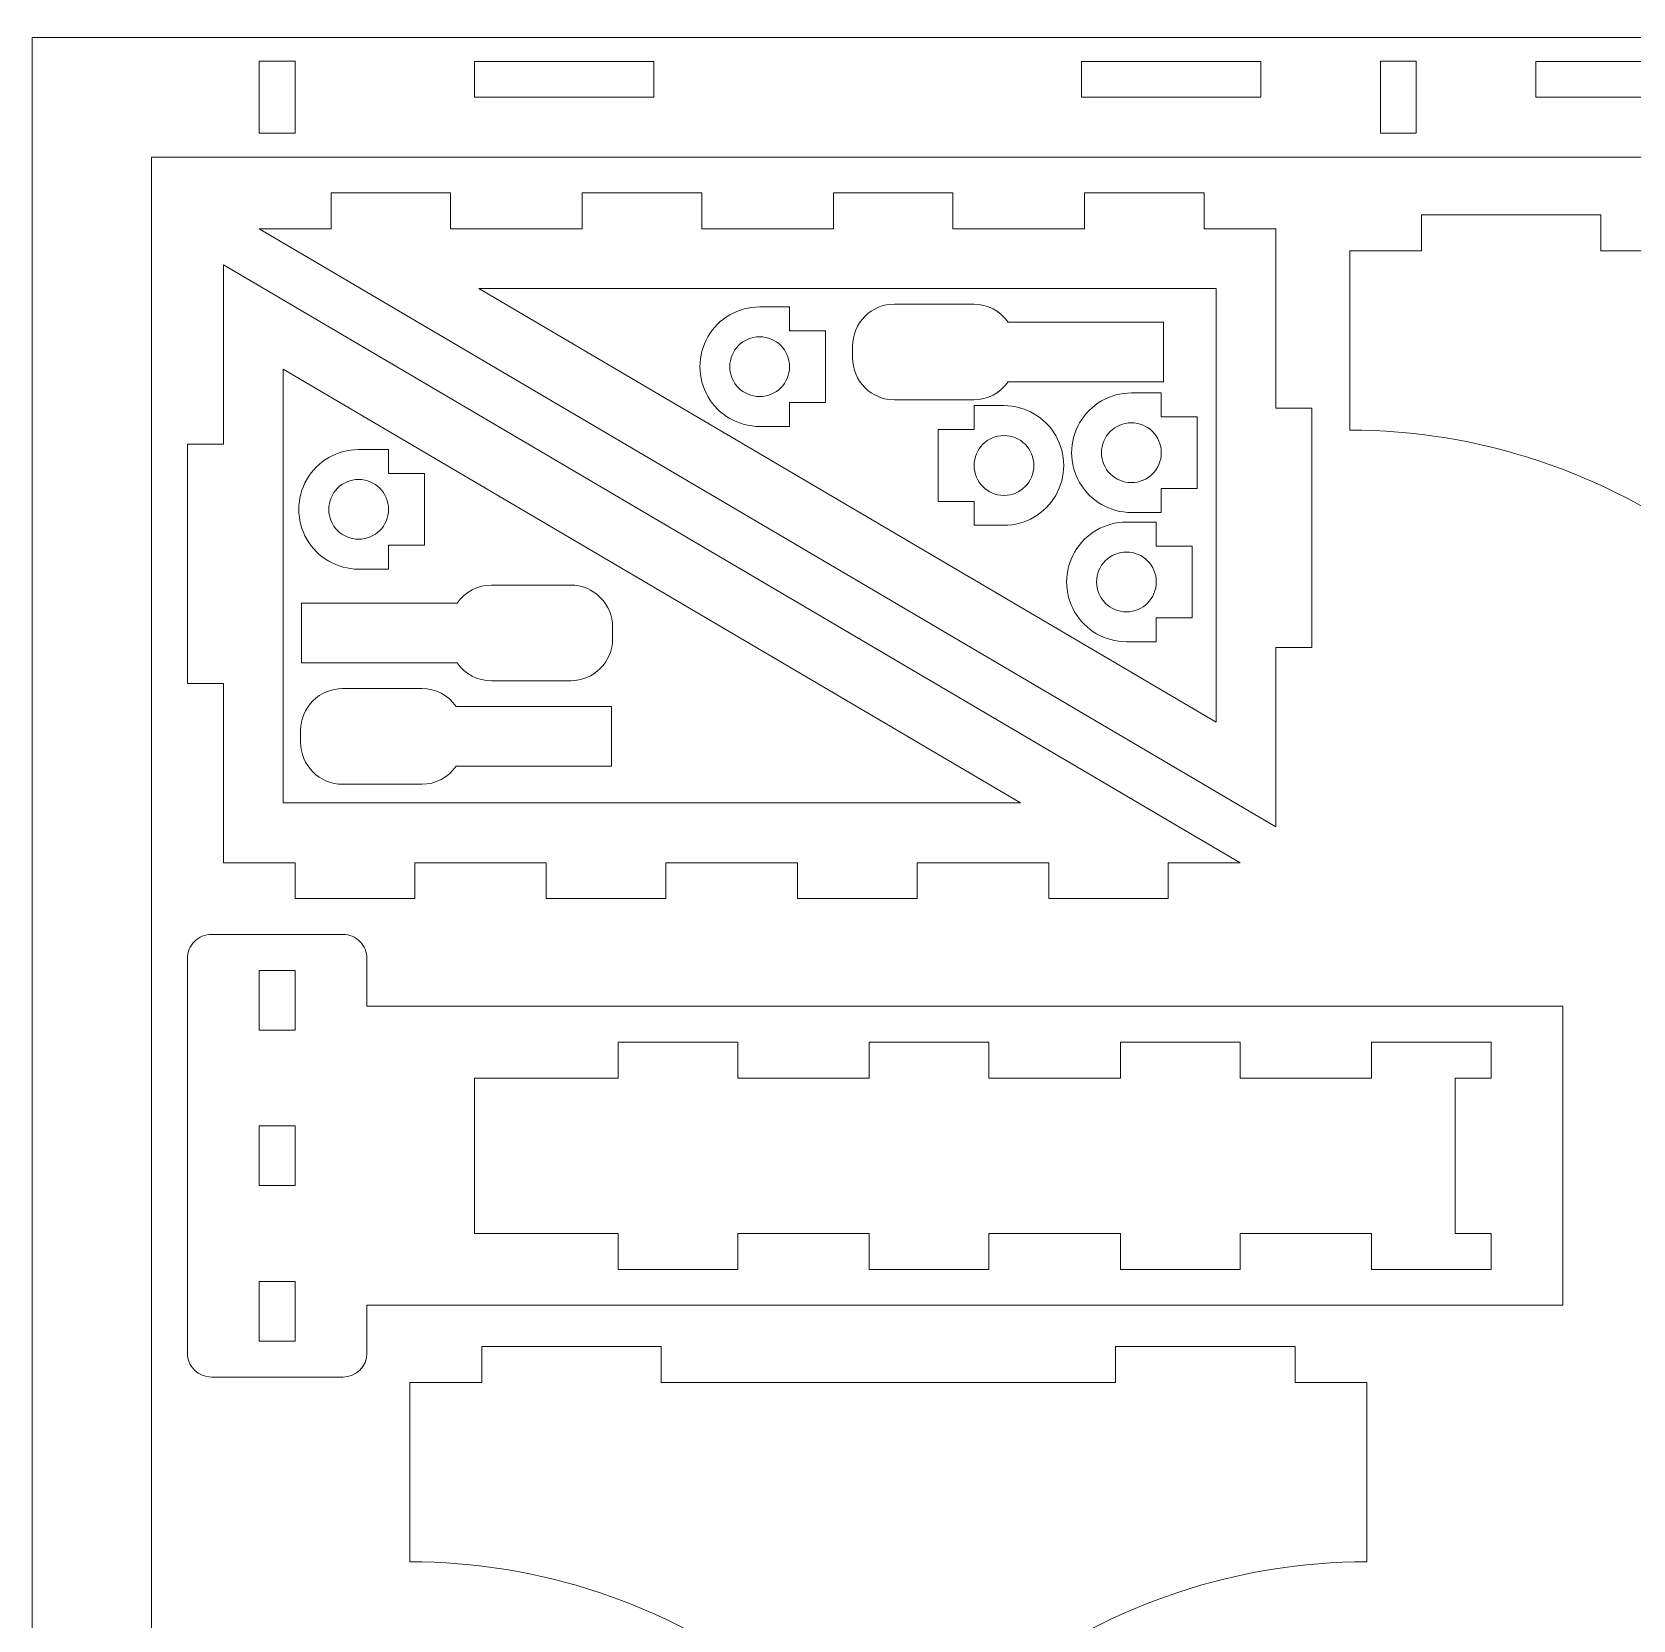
# Model space of a CAD drawing. Header units: millimetres. Extents: x -416 to 416, y -276 to 276.
# Drawn here: x -54.3 to 79.6, y 143.3 to 276 of the extents above; entities that cross this region are included whole.
import ezdxf

# ---------------------------------------------------------------- set-up
doc = ezdxf.new("R2010")
doc.units = ezdxf.units.MM
doc.header["$MEASUREMENT"] = 0
doc.layers.add('Camada 1', color=7, linetype='Continuous')

msp = doc.modelspace()

# ---------------------------------------------------------------- linework, layer by layer
at = {"layer": 'Camada 1', "color": 250, "lineweight": 20}
for points, knots in [([(165.113, 275.5761), (165.113, 275.5761), (-54.2609, 275.5761), (-54.2609, 275.5761), (-54.2609, 275.5761), (-54.2609, 275.5761), (-54.2609, -6.2133), (-54.2609, -6.2133), (-54.2609, -6.2133), (-54.2609, -6.2133), (37.3377, -6.2133), (37.3377, -6.2133), (37.3377, -6.2133), (50.4542, -6.3986), (62.3553, 1.44), (67.3646, 13.5637), (67.3646, 13.5637), (79.211, 42.2349), (102.8657, 64.3906), (132.2501, 74.3373), (132.2501, 74.3373), (147.0068, 79.3324), (161.5325, 84.9858), (175.7835, 91.2804), (175.7835, 91.2804), (202.2728, 102.9807), (222.9213, 124.873), (233.0539, 152.0006), (233.0539, 152.0006), (243.1864, 179.1282), (241.9459, 209.1964), (229.613, 235.3977), (229.613, 235.3977), (217.8864, 260.3105), (192.6439, 276.0346), (165.113, 275.5761)], [0, 0, 0, 0, 0.1, 0.1, 0.1, 0.1, 0.2, 0.2, 0.2, 0.2, 0.3, 0.3, 0.3, 0.3, 0.4, 0.4, 0.4, 0.4, 0.5, 0.5, 0.5, 0.5, 0.6, 0.6, 0.6, 0.6, 0.7, 0.7, 0.7, 0.7, 0.8, 0.8, 0.8, 0.8, 1, 1, 1, 1]), ([(-32.2609, 273.5858), (-32.2609, 273.5858), (-32.2609, 267.5858), (-32.2609, 267.5858), (-32.2609, 267.5858), (-32.2609, 267.5858), (-35.2609, 267.5858), (-35.2609, 267.5858), (-35.2609, 267.5858), (-35.2609, 267.5858), (-35.2609, 273.5858), (-35.2609, 273.5858), (-35.2609, 273.5858), (-35.2609, 273.5858), (-32.2609, 273.5858), (-32.2609, 273.5858)], [0, 0, 0, 0, 0.2, 0.2, 0.2, 0.2, 0.4, 0.4, 0.4, 0.4, 0.6, 0.6, 0.6, 0.6, 1, 1, 1, 1]), ([(-2.2609, 270.5761), (-2.2609, 270.5761), (-17.2609, 270.5761), (-17.2609, 270.5761), (-17.2609, 270.5761), (-17.2609, 270.5761), (-17.2609, 273.5761), (-17.2609, 273.5761), (-17.2609, 273.5761), (-17.2609, 273.5761), (-2.2609, 273.5761), (-2.2609, 273.5761), (-2.2609, 273.5761), (-2.2609, 273.5761), (-2.2609, 270.5761), (-2.2609, 270.5761)], [0, 0, 0, 0, 0.2, 0.2, 0.2, 0.2, 0.4, 0.4, 0.4, 0.4, 0.6, 0.6, 0.6, 0.6, 1, 1, 1, 1]), ([(48.4726, 273.5761), (48.4726, 273.5761), (48.4726, 270.5761), (48.4726, 270.5761), (48.4726, 270.5761), (48.4726, 270.5761), (33.4726, 270.5761), (33.4726, 270.5761), (33.4726, 270.5761), (33.4726, 270.5761), (33.4726, 273.5761), (33.4726, 273.5761), (33.4726, 273.5761), (33.4726, 273.5761), (48.4726, 273.5761), (48.4726, 273.5761)], [0, 0, 0, 0, 0.2, 0.2, 0.2, 0.2, 0.4, 0.4, 0.4, 0.4, 0.6, 0.6, 0.6, 0.6, 1, 1, 1, 1]), ([(61.4726, 273.5858), (61.4726, 273.5858), (61.4726, 267.5858), (61.4726, 267.5858), (61.4726, 267.5858), (61.4726, 267.5858), (58.4726, 267.5858), (58.4726, 267.5858), (58.4726, 267.5858), (58.4726, 267.5858), (58.4726, 273.5858), (58.4726, 273.5858), (58.4726, 273.5858), (58.4726, 273.5858), (61.4726, 273.5858), (61.4726, 273.5858)], [0, 0, 0, 0, 0.2, 0.2, 0.2, 0.2, 0.4, 0.4, 0.4, 0.4, 0.6, 0.6, 0.6, 0.6, 1, 1, 1, 1]), ([(86.4725, 270.5761), (86.4725, 270.5761), (71.4726, 270.5761), (71.4726, 270.5761), (71.4726, 270.5761), (71.4726, 270.5761), (71.4726, 273.5761), (71.4726, 273.5761), (71.4726, 273.5761), (71.4726, 273.5761), (86.4725, 273.5761), (86.4725, 273.5761), (86.4725, 273.5761), (86.4725, 273.5761), (86.4725, 270.5761), (86.4725, 270.5761)], [0, 0, 0, 0, 0.2, 0.2, 0.2, 0.2, 0.4, 0.4, 0.4, 0.4, 0.6, 0.6, 0.6, 0.6, 1, 1, 1, 1]), ([(-44.2609, 265.5761), (-44.2609, 265.5761), (165.1994, 265.5761), (165.1994, 265.5761), (165.1994, 265.5761), (188.8258, 266.0011), (210.5015, 252.519), (220.5654, 231.1384), (220.5654, 231.1384), (231.7509, 207.3749), (232.876, 180.1037), (223.686, 155.4996), (223.686, 155.4996), (214.496, 130.8956), (195.7683, 111.0397), (171.7431, 100.4279), (171.7431, 100.4279), (157.7652, 94.2539), (143.5178, 88.7088), (129.0438, 83.8093), (129.0438, 83.8093), (96.926, 72.9374), (71.0708, 48.7207), (58.1224, 17.3824), (58.1224, 17.3824), (54.6696, 9.0258), (46.4555, 3.6327), (37.415, 3.7867), (37.415, 3.7867), (37.415, 3.7867), (-44.2609, 3.7867), (-44.2609, 3.7867), (-44.2609, 3.7867), (-44.2609, 3.7867), (-44.2609, 265.5761), (-44.2609, 265.5761)], [0, 0, 0, 0, 0.1, 0.1, 0.1, 0.1, 0.2, 0.2, 0.2, 0.2, 0.3, 0.3, 0.3, 0.3, 0.4, 0.4, 0.4, 0.4, 0.5, 0.5, 0.5, 0.5, 0.6, 0.6, 0.6, 0.6, 0.7, 0.7, 0.7, 0.7, 0.8, 0.8, 0.8, 0.8, 1, 1, 1, 1]), ([(-35.2609, 259.5761), (-35.2609, 259.5761), (49.7391, 209.5761), (49.7391, 209.5761), (49.7391, 209.5761), (49.7391, 209.5761), (49.7391, 224.5761), (49.7391, 224.5761), (49.7391, 224.5761), (49.7391, 224.5761), (52.7391, 224.5761), (52.7391, 224.5761), (52.7391, 224.5761), (52.7391, 224.5761), (52.7391, 244.5761), (52.7391, 244.5761), (52.7391, 244.5761), (52.7391, 244.5761), (49.7391, 244.5761), (49.7391, 244.5761), (49.7391, 244.5761), (49.7391, 244.5761), (49.7391, 259.5761), (49.7391, 259.5761), (49.7391, 259.5761), (49.7391, 259.5761), (43.7391, 259.5761), (43.7391, 259.5761), (43.7391, 259.5761), (43.7391, 259.5761), (43.7391, 262.5761), (43.7391, 262.5761), (43.7391, 262.5761), (43.7391, 262.5761), (33.7391, 262.5761), (33.7391, 262.5761), (33.7391, 262.5761), (33.7391, 262.5761), (33.7391, 259.5761), (33.7391, 259.5761), (33.7391, 259.5761), (33.7391, 259.5761), (22.7391, 259.5761), (22.7391, 259.5761), (22.7391, 259.5761), (22.7391, 259.5761), (22.7391, 262.5761), (22.7391, 262.5761), (22.7391, 262.5761), (22.7391, 262.5761), (12.7391, 262.5761), (12.7391, 262.5761), (12.7391, 262.5761), (12.7391, 262.5761), (12.7391, 259.5761), (12.7391, 259.5761), (12.7391, 259.5761), (12.7391, 259.5761), (1.7391, 259.5761), (1.7391, 259.5761), (1.7391, 259.5761), (1.7391, 259.5761), (1.7391, 262.5761), (1.7391, 262.5761), (1.7391, 262.5761), (1.7391, 262.5761), (-8.2609, 262.5761), (-8.2609, 262.5761), (-8.2609, 262.5761), (-8.2609, 262.5761), (-8.2609, 259.5761), (-8.2609, 259.5761), (-8.2609, 259.5761), (-8.2609, 259.5761), (-19.2609, 259.5761), (-19.2609, 259.5761), (-19.2609, 259.5761), (-19.2609, 259.5761), (-19.2609, 262.5761), (-19.2609, 262.5761), (-19.2609, 262.5761), (-19.2609, 262.5761), (-29.2609, 262.5761), (-29.2609, 262.5761), (-29.2609, 262.5761), (-29.2609, 262.5761), (-29.2609, 259.5761), (-29.2609, 259.5761), (-29.2609, 259.5761), (-29.2609, 259.5761), (-35.2609, 259.5761), (-35.2609, 259.5761)], [0, 0, 0, 0, 0.04166667, 0.04166667, 0.04166667, 0.04166667, 0.08333333, 0.08333333, 0.08333333, 0.08333333, 0.125, 0.125, 0.125, 0.125, 0.16666667, 0.16666667, 0.16666667, 0.16666667, 0.20833333, 0.20833333, 0.20833333, 0.20833333, 0.25, 0.25, 0.25, 0.25, 0.29166667, 0.29166667, 0.29166667, 0.29166667, 0.33333333, 0.33333333, 0.33333333, 0.33333333, 0.375, 0.375, 0.375, 0.375, 0.41666667, 0.41666667, 0.41666667, 0.41666667, 0.45833333, 0.45833333, 0.45833333, 0.45833333, 0.5, 0.5, 0.5, 0.5, 0.54166667, 0.54166667, 0.54166667, 0.54166667, 0.58333333, 0.58333333, 0.58333333, 0.58333333, 0.625, 0.625, 0.625, 0.625, 0.66666667, 0.66666667, 0.66666667, 0.66666667, 0.70833333, 0.70833333, 0.70833333, 0.70833333, 0.75, 0.75, 0.75, 0.75, 0.79166667, 0.79166667, 0.79166667, 0.79166667, 0.83333333, 0.83333333, 0.83333333, 0.83333333, 0.875, 0.875, 0.875, 0.875, 0.91666667, 0.91666667, 0.91666667, 0.91666667, 1, 1, 1, 1]), ([(114.91, 257.7502), (114.91, 257.7502), (76.91, 257.7502), (76.91, 257.7502), (76.91, 257.7502), (76.91, 257.7502), (76.91, 260.7502), (76.91, 260.7502), (76.91, 260.7502), (76.91, 260.7502), (61.91, 260.7502), (61.91, 260.7502), (61.91, 260.7502), (61.91, 260.7502), (61.91, 257.7502), (61.91, 257.7502), (61.91, 257.7502), (61.91, 257.7502), (55.91, 257.7502), (55.91, 257.7502), (55.91, 257.7502), (55.91, 257.7502), (55.91, 242.7502), (55.91, 242.7502), (55.91, 242.7502), (66.7285, 242.7502), (77.2552, 239.2413), (85.91, 232.7502), (85.91, 232.7502), (85.91, 232.7502), (86.3595, 222.7603), (86.3595, 222.7603), (86.3595, 222.7603), (86.3595, 222.7603), (89.3565, 222.8952), (89.3565, 222.8952), (89.3565, 222.8952), (89.3565, 222.8952), (90.0308, 207.9103), (90.0308, 207.9103), (90.0308, 207.9103), (90.0308, 207.9103), (87.0339, 207.7755), (87.0339, 207.7755), (87.0339, 207.7755), (87.0339, 207.7755), (89.2861, 157.7249), (89.2861, 157.7249), (89.2861, 157.7249), (89.2861, 157.7249), (92.2831, 157.8598), (92.2831, 157.8598), (92.2831, 157.8598), (92.2831, 157.8598), (92.9574, 142.875), (92.9574, 142.875), (92.9574, 142.875), (92.9574, 142.875), (89.9605, 142.7401), (89.9605, 142.7401), (89.9605, 142.7401), (89.9605, 142.7401), (90.41, 132.7502), (90.41, 132.7502), (90.41, 132.7502), (90.41, 132.7502), (101.41, 132.7502), (101.41, 132.7502), (101.41, 132.7502), (101.41, 132.7502), (101.8595, 142.7401), (101.8595, 142.7401), (101.8595, 142.7401), (101.8595, 142.7401), (98.8626, 142.875), (98.8626, 142.875), (98.8626, 142.875), (98.8626, 142.875), (99.5369, 157.8598), (99.5369, 157.8598), (99.5369, 157.8598), (99.5369, 157.8598), (102.5339, 157.7249), (102.5339, 157.7249), (102.5339, 157.7249), (102.5339, 157.7249), (104.7861, 207.7755), (104.7861, 207.7755), (104.7861, 207.7755), (104.7861, 207.7755), (101.7892, 207.9103), (101.7892, 207.9103), (101.7892, 207.9103), (101.7892, 207.9103), (102.4635, 222.8952), (102.4635, 222.8952), (102.4635, 222.8952), (102.4635, 222.8952), (105.4605, 222.7603), (105.4605, 222.7603), (105.4605, 222.7603), (105.4605, 222.7603), (105.91, 232.7502), (105.91, 232.7502), (105.91, 232.7502), (114.5648, 239.2413), (125.0915, 242.7502), (135.91, 242.7502), (135.91, 242.7502), (135.91, 242.7502), (135.91, 257.7502), (135.91, 257.7502), (135.91, 257.7502), (135.91, 257.7502), (129.91, 257.7502), (129.91, 257.7502), (129.91, 257.7502), (129.91, 257.7502), (129.91, 260.7502), (129.91, 260.7502), (129.91, 260.7502), (129.91, 260.7502), (114.91, 260.7502), (114.91, 260.7502), (114.91, 260.7502), (114.91, 260.7502), (114.91, 257.7502), (114.91, 257.7502)], [0, 0, 0, 0, 0.03030303, 0.03030303, 0.03030303, 0.03030303, 0.06060606, 0.06060606, 0.06060606, 0.06060606, 0.09090909, 0.09090909, 0.09090909, 0.09090909, 0.12121212, 0.12121212, 0.12121212, 0.12121212, 0.15151515, 0.15151515, 0.15151515, 0.15151515, 0.18181818, 0.18181818, 0.18181818, 0.18181818, 0.21212121, 0.21212121, 0.21212121, 0.21212121, 0.24242424, 0.24242424, 0.24242424, 0.24242424, 0.27272727, 0.27272727, 0.27272727, 0.27272727, 0.3030303, 0.3030303, 0.3030303, 0.3030303, 0.33333333, 0.33333333, 0.33333333, 0.33333333, 0.36363636, 0.36363636, 0.36363636, 0.36363636, 0.39393939, 0.39393939, 0.39393939, 0.39393939, 0.42424242, 0.42424242, 0.42424242, 0.42424242, 0.45454545, 0.45454545, 0.45454545, 0.45454545, 0.48484848, 0.48484848, 0.48484848, 0.48484848, 0.51515152, 0.51515152, 0.51515152, 0.51515152, 0.54545455, 0.54545455, 0.54545455, 0.54545455, 0.57575758, 0.57575758, 0.57575758, 0.57575758, 0.60606061, 0.60606061, 0.60606061, 0.60606061, 0.63636364, 0.63636364, 0.63636364, 0.63636364, 0.66666667, 0.66666667, 0.66666667, 0.66666667, 0.6969697, 0.6969697, 0.6969697, 0.6969697, 0.72727273, 0.72727273, 0.72727273, 0.72727273, 0.75757576, 0.75757576, 0.75757576, 0.75757576, 0.78787879, 0.78787879, 0.78787879, 0.78787879, 0.81818182, 0.81818182, 0.81818182, 0.81818182, 0.84848485, 0.84848485, 0.84848485, 0.84848485, 0.87878788, 0.87878788, 0.87878788, 0.87878788, 0.90909091, 0.90909091, 0.90909091, 0.90909091, 0.93939394, 0.93939394, 0.93939394, 0.93939394, 1, 1, 1, 1]), ([(46.7391, 206.5761), (46.7391, 206.5761), (-38.2609, 256.5761), (-38.2609, 256.5761), (-38.2609, 256.5761), (-38.2609, 256.5761), (-38.2609, 241.5761), (-38.2609, 241.5761), (-38.2609, 241.5761), (-38.2609, 241.5761), (-41.2609, 241.5761), (-41.2609, 241.5761), (-41.2609, 241.5761), (-41.2609, 241.5761), (-41.2609, 221.5761), (-41.2609, 221.5761), (-41.2609, 221.5761), (-41.2609, 221.5761), (-38.2609, 221.5761), (-38.2609, 221.5761), (-38.2609, 221.5761), (-38.2609, 221.5761), (-38.2609, 206.5761), (-38.2609, 206.5761), (-38.2609, 206.5761), (-38.2609, 206.5761), (-32.2609, 206.5761), (-32.2609, 206.5761), (-32.2609, 206.5761), (-32.2609, 206.5761), (-32.2609, 203.5761), (-32.2609, 203.5761), (-32.2609, 203.5761), (-32.2609, 203.5761), (-22.2609, 203.5761), (-22.2609, 203.5761), (-22.2609, 203.5761), (-22.2609, 203.5761), (-22.2609, 206.5761), (-22.2609, 206.5761), (-22.2609, 206.5761), (-22.2609, 206.5761), (-11.2609, 206.5761), (-11.2609, 206.5761), (-11.2609, 206.5761), (-11.2609, 206.5761), (-11.2609, 203.5761), (-11.2609, 203.5761), (-11.2609, 203.5761), (-11.2609, 203.5761), (-1.2609, 203.5761), (-1.2609, 203.5761), (-1.2609, 203.5761), (-1.2609, 203.5761), (-1.2609, 206.5761), (-1.2609, 206.5761), (-1.2609, 206.5761), (-1.2609, 206.5761), (9.7391, 206.5761), (9.7391, 206.5761), (9.7391, 206.5761), (9.7391, 206.5761), (9.7391, 203.5761), (9.7391, 203.5761), (9.7391, 203.5761), (9.7391, 203.5761), (19.7391, 203.5761), (19.7391, 203.5761), (19.7391, 203.5761), (19.7391, 203.5761), (19.7391, 206.5761), (19.7391, 206.5761), (19.7391, 206.5761), (19.7391, 206.5761), (30.7391, 206.5761), (30.7391, 206.5761), (30.7391, 206.5761), (30.7391, 206.5761), (30.7391, 203.5761), (30.7391, 203.5761), (30.7391, 203.5761), (30.7391, 203.5761), (40.7391, 203.5761), (40.7391, 203.5761), (40.7391, 203.5761), (40.7391, 203.5761), (40.7391, 206.5761), (40.7391, 206.5761), (40.7391, 206.5761), (40.7391, 206.5761), (46.7391, 206.5761), (46.7391, 206.5761)], [0, 0, 0, 0, 0.04166667, 0.04166667, 0.04166667, 0.04166667, 0.08333333, 0.08333333, 0.08333333, 0.08333333, 0.125, 0.125, 0.125, 0.125, 0.16666667, 0.16666667, 0.16666667, 0.16666667, 0.20833333, 0.20833333, 0.20833333, 0.20833333, 0.25, 0.25, 0.25, 0.25, 0.29166667, 0.29166667, 0.29166667, 0.29166667, 0.33333333, 0.33333333, 0.33333333, 0.33333333, 0.375, 0.375, 0.375, 0.375, 0.41666667, 0.41666667, 0.41666667, 0.41666667, 0.45833333, 0.45833333, 0.45833333, 0.45833333, 0.5, 0.5, 0.5, 0.5, 0.54166667, 0.54166667, 0.54166667, 0.54166667, 0.58333333, 0.58333333, 0.58333333, 0.58333333, 0.625, 0.625, 0.625, 0.625, 0.66666667, 0.66666667, 0.66666667, 0.66666667, 0.70833333, 0.70833333, 0.70833333, 0.70833333, 0.75, 0.75, 0.75, 0.75, 0.79166667, 0.79166667, 0.79166667, 0.79166667, 0.83333333, 0.83333333, 0.83333333, 0.83333333, 0.875, 0.875, 0.875, 0.875, 0.91666667, 0.91666667, 0.91666667, 0.91666667, 1, 1, 1, 1]), ([(44.7391, 254.5761), (44.7391, 254.5761), (44.7391, 218.3182), (44.7391, 218.3182), (44.7391, 218.3182), (44.7391, 218.3182), (-16.8994, 254.5761), (-16.8994, 254.5761), (-16.8994, 254.5761), (-16.8994, 254.5761), (44.7391, 254.5761), (44.7391, 254.5761)], [0, 0, 0, 0, 0.25, 0.25, 0.25, 0.25, 0.5, 0.5, 0.5, 0.5, 1, 1, 1, 1]), ([(9.077, 251.0515), (9.077, 251.0515), (9.077, 253.0515), (9.077, 253.0515), (9.077, 253.0515), (9.077, 253.0515), (6.577, 253.0515), (6.577, 253.0515), (6.577, 253.0515), (4.7907, 253.0515), (3.14, 252.0985), (2.2469, 250.5515), (2.2469, 250.5515), (1.3537, 249.0045), (1.3537, 247.0985), (2.2469, 245.5515), (2.2469, 245.5515), (3.14, 244.0045), (4.7907, 243.0515), (6.577, 243.0515), (6.577, 243.0515), (6.577, 243.0515), (9.077, 243.0515), (9.077, 243.0515), (9.077, 243.0515), (9.077, 243.0515), (9.077, 245.0515), (9.077, 245.0515), (9.077, 245.0515), (9.077, 245.0515), (12.077, 245.0515), (12.077, 245.0515), (12.077, 245.0515), (12.077, 245.0515), (12.077, 251.0515), (12.077, 251.0515), (12.077, 251.0515), (12.077, 251.0515), (9.077, 251.0515), (9.077, 251.0515)], [0, 0, 0, 0, 0.09090909, 0.09090909, 0.09090909, 0.09090909, 0.18181818, 0.18181818, 0.18181818, 0.18181818, 0.27272727, 0.27272727, 0.27272727, 0.27272727, 0.36363636, 0.36363636, 0.36363636, 0.36363636, 0.45454545, 0.45454545, 0.45454545, 0.45454545, 0.54545455, 0.54545455, 0.54545455, 0.54545455, 0.63636364, 0.63636364, 0.63636364, 0.63636364, 0.72727273, 0.72727273, 0.72727273, 0.72727273, 0.81818182, 0.81818182, 0.81818182, 0.81818182, 1, 1, 1, 1]), ([(27.3427, 246.7816), (27.3427, 246.7816), (40.3427, 246.7816), (40.3427, 246.7816), (40.3427, 246.7816), (40.3427, 246.7816), (40.3427, 251.7816), (40.3427, 251.7816), (40.3427, 251.7816), (40.3427, 251.7816), (27.3427, 251.7816), (27.3427, 251.7816), (27.3427, 251.7816), (26.6883, 252.7214), (25.6156, 253.2816), (24.4704, 253.2816), (24.4704, 253.2816), (24.4704, 253.2816), (17.8427, 253.2816), (17.8427, 253.2816), (17.8427, 253.2816), (16.9144, 253.2816), (16.0242, 252.9129), (15.3678, 252.2565), (15.3678, 252.2565), (14.7114, 251.6001), (14.3427, 250.7099), (14.3427, 249.7816), (14.3427, 249.7816), (14.3427, 249.7816), (14.3427, 248.7816), (14.3427, 248.7816), (14.3427, 248.7816), (14.3427, 247.8533), (14.7114, 246.9631), (15.3678, 246.3067), (15.3678, 246.3067), (16.0242, 245.6503), (16.9144, 245.2816), (17.8427, 245.2816), (17.8427, 245.2816), (17.8427, 245.2816), (24.4704, 245.2816), (24.4704, 245.2816), (24.4704, 245.2816), (25.6156, 245.2816), (26.6883, 245.8418), (27.3427, 246.7816)], [0, 0, 0, 0, 0.07692308, 0.07692308, 0.07692308, 0.07692308, 0.15384615, 0.15384615, 0.15384615, 0.15384615, 0.23076923, 0.23076923, 0.23076923, 0.23076923, 0.30769231, 0.30769231, 0.30769231, 0.30769231, 0.38461538, 0.38461538, 0.38461538, 0.38461538, 0.46153846, 0.46153846, 0.46153846, 0.46153846, 0.53846154, 0.53846154, 0.53846154, 0.53846154, 0.61538462, 0.61538462, 0.61538462, 0.61538462, 0.69230769, 0.69230769, 0.69230769, 0.69230769, 0.76923077, 0.76923077, 0.76923077, 0.76923077, 0.84615385, 0.84615385, 0.84615385, 0.84615385, 1, 1, 1, 1]), ([(6.577, 250.5515), (7.9577, 250.5515), (9.077, 249.4322), (9.077, 248.0515), (9.077, 248.0515), (9.077, 246.6708), (7.9577, 245.5515), (6.577, 245.5515), (6.577, 245.5515), (5.1963, 245.5515), (4.077, 246.6708), (4.077, 248.0515), (4.077, 248.0515), (4.077, 249.4322), (5.1963, 250.5515), (6.577, 250.5515)], [0, 0, 0, 0, 0.2, 0.2, 0.2, 0.2, 0.4, 0.4, 0.4, 0.4, 0.6, 0.6, 0.6, 0.6, 1, 1, 1, 1]), ([(-33.2609, 211.5761), (-33.2609, 211.5761), (-33.2609, 247.834), (-33.2609, 247.834), (-33.2609, 247.834), (-33.2609, 247.834), (28.3776, 211.5761), (28.3776, 211.5761), (28.3776, 211.5761), (28.3776, 211.5761), (-33.2609, 211.5761), (-33.2609, 211.5761)], [0, 0, 0, 0, 0.25, 0.25, 0.25, 0.25, 0.5, 0.5, 0.5, 0.5, 1, 1, 1, 1]), ([(40.1548, 243.8595), (40.1548, 243.8595), (40.1548, 245.8595), (40.1548, 245.8595), (40.1548, 245.8595), (40.1548, 245.8595), (37.6548, 245.8595), (37.6548, 245.8595), (37.6548, 245.8595), (35.8685, 245.8595), (34.2178, 244.9065), (33.3247, 243.3595), (33.3247, 243.3595), (32.4315, 241.8125), (32.4315, 239.9065), (33.3247, 238.3595), (33.3247, 238.3595), (34.2178, 236.8125), (35.8685, 235.8595), (37.6548, 235.8595), (37.6548, 235.8595), (37.6548, 235.8595), (40.1548, 235.8595), (40.1548, 235.8595), (40.1548, 235.8595), (40.1548, 235.8595), (40.1548, 237.8595), (40.1548, 237.8595), (40.1548, 237.8595), (40.1548, 237.8595), (43.1548, 237.8595), (43.1548, 237.8595), (43.1548, 237.8595), (43.1548, 237.8595), (43.1548, 243.8595), (43.1548, 243.8595), (43.1548, 243.8595), (43.1548, 243.8595), (40.1548, 243.8595), (40.1548, 243.8595)], [0, 0, 0, 0, 0.09090909, 0.09090909, 0.09090909, 0.09090909, 0.18181818, 0.18181818, 0.18181818, 0.18181818, 0.27272727, 0.27272727, 0.27272727, 0.27272727, 0.36363636, 0.36363636, 0.36363636, 0.36363636, 0.45454545, 0.45454545, 0.45454545, 0.45454545, 0.54545455, 0.54545455, 0.54545455, 0.54545455, 0.63636364, 0.63636364, 0.63636364, 0.63636364, 0.72727273, 0.72727273, 0.72727273, 0.72727273, 0.81818182, 0.81818182, 0.81818182, 0.81818182, 1, 1, 1, 1]), ([(24.5019, 236.7941), (24.5019, 236.7941), (24.5019, 234.7941), (24.5019, 234.7941), (24.5019, 234.7941), (24.5019, 234.7941), (27.0019, 234.7941), (27.0019, 234.7941), (27.0019, 234.7941), (28.7882, 234.7941), (30.4389, 235.7471), (31.332, 237.2941), (31.332, 237.2941), (32.2252, 238.8411), (32.2252, 240.7471), (31.332, 242.2941), (31.332, 242.2941), (30.4389, 243.8411), (28.7882, 244.7941), (27.0019, 244.7941), (27.0019, 244.7941), (27.0019, 244.7941), (24.5019, 244.7941), (24.5019, 244.7941), (24.5019, 244.7941), (24.5019, 244.7941), (24.5019, 242.7941), (24.5019, 242.7941), (24.5019, 242.7941), (24.5019, 242.7941), (21.5019, 242.7941), (21.5019, 242.7941), (21.5019, 242.7941), (21.5019, 242.7941), (21.5019, 236.7941), (21.5019, 236.7941), (21.5019, 236.7941), (21.5019, 236.7941), (24.5019, 236.7941), (24.5019, 236.7941)], [0, 0, 0, 0, 0.09090909, 0.09090909, 0.09090909, 0.09090909, 0.18181818, 0.18181818, 0.18181818, 0.18181818, 0.27272727, 0.27272727, 0.27272727, 0.27272727, 0.36363636, 0.36363636, 0.36363636, 0.36363636, 0.45454545, 0.45454545, 0.45454545, 0.45454545, 0.54545455, 0.54545455, 0.54545455, 0.54545455, 0.63636364, 0.63636364, 0.63636364, 0.63636364, 0.72727273, 0.72727273, 0.72727273, 0.72727273, 0.81818182, 0.81818182, 0.81818182, 0.81818182, 1, 1, 1, 1]), ([(27.0019, 237.2941), (25.6212, 237.2941), (24.5019, 238.4134), (24.5019, 239.7941), (24.5019, 239.7941), (24.5019, 241.1748), (25.6212, 242.2941), (27.0019, 242.2941), (27.0019, 242.2941), (28.3826, 242.2941), (29.5019, 241.1748), (29.5019, 239.7941), (29.5019, 239.7941), (29.5019, 238.4134), (28.3826, 237.2941), (27.0019, 237.2941)], [0, 0, 0, 0, 0.2, 0.2, 0.2, 0.2, 0.4, 0.4, 0.4, 0.4, 0.6, 0.6, 0.6, 0.6, 1, 1, 1, 1]), ([(37.6548, 243.3595), (39.0355, 243.3595), (40.1548, 242.2402), (40.1548, 240.8595), (40.1548, 240.8595), (40.1548, 239.4788), (39.0355, 238.3595), (37.6548, 238.3595), (37.6548, 238.3595), (36.2741, 238.3595), (35.1548, 239.4788), (35.1548, 240.8595), (35.1548, 240.8595), (35.1548, 242.2402), (36.2741, 243.3595), (37.6548, 243.3595)], [0, 0, 0, 0, 0.2, 0.2, 0.2, 0.2, 0.4, 0.4, 0.4, 0.4, 0.6, 0.6, 0.6, 0.6, 1, 1, 1, 1]), ([(-24.4527, 239.1225), (-24.4527, 239.1225), (-24.4527, 241.1225), (-24.4527, 241.1225), (-24.4527, 241.1225), (-24.4527, 241.1225), (-26.9527, 241.1225), (-26.9527, 241.1225), (-26.9527, 241.1225), (-28.739, 241.1225), (-30.3897, 240.1695), (-31.2828, 238.6225), (-31.2828, 238.6225), (-32.176, 237.0755), (-32.176, 235.1695), (-31.2828, 233.6225), (-31.2828, 233.6225), (-30.3897, 232.0755), (-28.739, 231.1225), (-26.9527, 231.1225), (-26.9527, 231.1225), (-26.9527, 231.1225), (-24.4527, 231.1225), (-24.4527, 231.1225), (-24.4527, 231.1225), (-24.4527, 231.1225), (-24.4527, 233.1225), (-24.4527, 233.1225), (-24.4527, 233.1225), (-24.4527, 233.1225), (-21.4527, 233.1225), (-21.4527, 233.1225), (-21.4527, 233.1225), (-21.4527, 233.1225), (-21.4527, 239.1225), (-21.4527, 239.1225), (-21.4527, 239.1225), (-21.4527, 239.1225), (-24.4527, 239.1225), (-24.4527, 239.1225)], [0, 0, 0, 0, 0.09090909, 0.09090909, 0.09090909, 0.09090909, 0.18181818, 0.18181818, 0.18181818, 0.18181818, 0.27272727, 0.27272727, 0.27272727, 0.27272727, 0.36363636, 0.36363636, 0.36363636, 0.36363636, 0.45454545, 0.45454545, 0.45454545, 0.45454545, 0.54545455, 0.54545455, 0.54545455, 0.54545455, 0.63636364, 0.63636364, 0.63636364, 0.63636364, 0.72727273, 0.72727273, 0.72727273, 0.72727273, 0.81818182, 0.81818182, 0.81818182, 0.81818182, 1, 1, 1, 1]), ([(-26.9527, 238.6225), (-25.572, 238.6225), (-24.4527, 237.5032), (-24.4527, 236.1225), (-24.4527, 236.1225), (-24.4527, 234.7418), (-25.572, 233.6225), (-26.9527, 233.6225), (-26.9527, 233.6225), (-28.3334, 233.6225), (-29.4527, 234.7418), (-29.4527, 236.1225), (-29.4527, 236.1225), (-29.4527, 237.5032), (-28.3334, 238.6225), (-26.9527, 238.6225)], [0, 0, 0, 0, 0.2, 0.2, 0.2, 0.2, 0.4, 0.4, 0.4, 0.4, 0.6, 0.6, 0.6, 0.6, 1, 1, 1, 1]), ([(39.7395, 233.0551), (39.7395, 233.0551), (39.7395, 235.0551), (39.7395, 235.0551), (39.7395, 235.0551), (39.7395, 235.0551), (37.2395, 235.0551), (37.2395, 235.0551), (37.2395, 235.0551), (35.4532, 235.0551), (33.8025, 234.1021), (32.9094, 232.5551), (32.9094, 232.5551), (32.0162, 231.0081), (32.0162, 229.1021), (32.9094, 227.5551), (32.9094, 227.5551), (33.8025, 226.0081), (35.4532, 225.0551), (37.2395, 225.0551), (37.2395, 225.0551), (37.2395, 225.0551), (39.7395, 225.0551), (39.7395, 225.0551), (39.7395, 225.0551), (39.7395, 225.0551), (39.7395, 227.0551), (39.7395, 227.0551), (39.7395, 227.0551), (39.7395, 227.0551), (42.7395, 227.0551), (42.7395, 227.0551), (42.7395, 227.0551), (42.7395, 227.0551), (42.7395, 233.0551), (42.7395, 233.0551), (42.7395, 233.0551), (42.7395, 233.0551), (39.7395, 233.0551), (39.7395, 233.0551)], [0, 0, 0, 0, 0.09090909, 0.09090909, 0.09090909, 0.09090909, 0.18181818, 0.18181818, 0.18181818, 0.18181818, 0.27272727, 0.27272727, 0.27272727, 0.27272727, 0.36363636, 0.36363636, 0.36363636, 0.36363636, 0.45454545, 0.45454545, 0.45454545, 0.45454545, 0.54545455, 0.54545455, 0.54545455, 0.54545455, 0.63636364, 0.63636364, 0.63636364, 0.63636364, 0.72727273, 0.72727273, 0.72727273, 0.72727273, 0.81818182, 0.81818182, 0.81818182, 0.81818182, 1, 1, 1, 1]), ([(37.2395, 232.5551), (38.6202, 232.5551), (39.7395, 231.4358), (39.7395, 230.0551), (39.7395, 230.0551), (39.7395, 228.6744), (38.6202, 227.5551), (37.2395, 227.5551), (37.2395, 227.5551), (35.8588, 227.5551), (34.7395, 228.6744), (34.7395, 230.0551), (34.7395, 230.0551), (34.7395, 231.4358), (35.8588, 232.5551), (37.2395, 232.5551)], [0, 0, 0, 0, 0.2, 0.2, 0.2, 0.2, 0.4, 0.4, 0.4, 0.4, 0.6, 0.6, 0.6, 0.6, 1, 1, 1, 1]), ([(-18.7214, 228.2907), (-18.7214, 228.2907), (-31.7214, 228.2907), (-31.7214, 228.2907), (-31.7214, 228.2907), (-31.7214, 228.2907), (-31.7214, 223.2907), (-31.7214, 223.2907), (-31.7214, 223.2907), (-31.7214, 223.2907), (-18.7214, 223.2907), (-18.7214, 223.2907), (-18.7214, 223.2907), (-18.067, 222.3509), (-16.9943, 221.7907), (-15.8491, 221.7907), (-15.8491, 221.7907), (-15.8491, 221.7907), (-9.2214, 221.7907), (-9.2214, 221.7907), (-9.2214, 221.7907), (-8.2931, 221.7907), (-7.4029, 222.1594), (-6.7465, 222.8158), (-6.7465, 222.8158), (-6.0901, 223.4722), (-5.7214, 224.3624), (-5.7214, 225.2907), (-5.7214, 225.2907), (-5.7214, 225.2907), (-5.7214, 226.2907), (-5.7214, 226.2907), (-5.7214, 226.2907), (-5.7214, 227.219), (-6.0901, 228.1092), (-6.7465, 228.7656), (-6.7465, 228.7656), (-7.4029, 229.422), (-8.2931, 229.7907), (-9.2214, 229.7907), (-9.2214, 229.7907), (-9.2214, 229.7907), (-15.8491, 229.7907), (-15.8491, 229.7907), (-15.8491, 229.7907), (-16.9943, 229.7907), (-18.067, 229.2305), (-18.7214, 228.2907)], [0, 0, 0, 0, 0.07692308, 0.07692308, 0.07692308, 0.07692308, 0.15384615, 0.15384615, 0.15384615, 0.15384615, 0.23076923, 0.23076923, 0.23076923, 0.23076923, 0.30769231, 0.30769231, 0.30769231, 0.30769231, 0.38461538, 0.38461538, 0.38461538, 0.38461538, 0.46153846, 0.46153846, 0.46153846, 0.46153846, 0.53846154, 0.53846154, 0.53846154, 0.53846154, 0.61538462, 0.61538462, 0.61538462, 0.61538462, 0.69230769, 0.69230769, 0.69230769, 0.69230769, 0.76923077, 0.76923077, 0.76923077, 0.76923077, 0.84615385, 0.84615385, 0.84615385, 0.84615385, 1, 1, 1, 1]), ([(-18.8007, 214.641), (-18.8007, 214.641), (-5.8007, 214.641), (-5.8007, 214.641), (-5.8007, 214.641), (-5.8007, 214.641), (-5.8007, 219.641), (-5.8007, 219.641), (-5.8007, 219.641), (-5.8007, 219.641), (-18.8007, 219.641), (-18.8007, 219.641), (-18.8007, 219.641), (-19.4551, 220.5808), (-20.5278, 221.141), (-21.673, 221.141), (-21.673, 221.141), (-21.673, 221.141), (-28.3007, 221.141), (-28.3007, 221.141), (-28.3007, 221.141), (-29.229, 221.141), (-30.1192, 220.7723), (-30.7756, 220.1159), (-30.7756, 220.1159), (-31.432, 219.4595), (-31.8007, 218.5693), (-31.8007, 217.641), (-31.8007, 217.641), (-31.8007, 217.641), (-31.8007, 216.641), (-31.8007, 216.641), (-31.8007, 216.641), (-31.8007, 215.7127), (-31.432, 214.8225), (-30.7756, 214.1661), (-30.7756, 214.1661), (-30.1192, 213.5097), (-29.229, 213.141), (-28.3007, 213.141), (-28.3007, 213.141), (-28.3007, 213.141), (-21.673, 213.141), (-21.673, 213.141), (-21.673, 213.141), (-20.5278, 213.141), (-19.4551, 213.7012), (-18.8007, 214.641)], [0, 0, 0, 0, 0.07692308, 0.07692308, 0.07692308, 0.07692308, 0.15384615, 0.15384615, 0.15384615, 0.15384615, 0.23076923, 0.23076923, 0.23076923, 0.23076923, 0.30769231, 0.30769231, 0.30769231, 0.30769231, 0.38461538, 0.38461538, 0.38461538, 0.38461538, 0.46153846, 0.46153846, 0.46153846, 0.46153846, 0.53846154, 0.53846154, 0.53846154, 0.53846154, 0.61538462, 0.61538462, 0.61538462, 0.61538462, 0.69230769, 0.69230769, 0.69230769, 0.69230769, 0.76923077, 0.76923077, 0.76923077, 0.76923077, 0.84615385, 0.84615385, 0.84615385, 0.84615385, 1, 1, 1, 1]), ([(73.7391, 169.5761), (73.7391, 169.5761), (73.7391, 194.5761), (73.7391, 194.5761), (73.7391, 194.5761), (73.7391, 194.5761), (-26.2609, 194.5761), (-26.2609, 194.5761), (-26.2609, 194.5761), (-26.2609, 194.5761), (-26.2609, 198.5761), (-26.2609, 198.5761), (-26.2609, 198.5761), (-26.2609, 199.1065), (-26.4716, 199.6152), (-26.8467, 199.9903), (-26.8467, 199.9903), (-27.2218, 200.3654), (-27.7305, 200.5761), (-28.2609, 200.5761), (-28.2609, 200.5761), (-28.2609, 200.5761), (-39.2609, 200.5761), (-39.2609, 200.5761), (-39.2609, 200.5761), (-39.7913, 200.5761), (-40.3, 200.3654), (-40.6751, 199.9903), (-40.6751, 199.9903), (-41.0502, 199.6152), (-41.2609, 199.1065), (-41.2609, 198.5761), (-41.2609, 198.5761), (-41.2609, 198.5761), (-41.2609, 165.5761), (-41.2609, 165.5761), (-41.2609, 165.5761), (-41.2609, 165.0457), (-41.0502, 164.537), (-40.6751, 164.1619), (-40.6751, 164.1619), (-40.3, 163.7868), (-39.7913, 163.5761), (-39.2609, 163.5761), (-39.2609, 163.5761), (-39.2609, 163.5761), (-28.2609, 163.5761), (-28.2609, 163.5761), (-28.2609, 163.5761), (-27.1563, 163.5761), (-26.2609, 164.4715), (-26.2609, 165.5761), (-26.2609, 165.5761), (-26.2609, 165.5761), (-26.2609, 169.5761), (-26.2609, 169.5761), (-26.2609, 169.5761), (-26.2609, 169.5761), (73.7391, 169.5761), (73.7391, 169.5761)], [0, 0, 0, 0, 0.0625, 0.0625, 0.0625, 0.0625, 0.125, 0.125, 0.125, 0.125, 0.1875, 0.1875, 0.1875, 0.1875, 0.25, 0.25, 0.25, 0.25, 0.3125, 0.3125, 0.3125, 0.3125, 0.375, 0.375, 0.375, 0.375, 0.4375, 0.4375, 0.4375, 0.4375, 0.5, 0.5, 0.5, 0.5, 0.5625, 0.5625, 0.5625, 0.5625, 0.625, 0.625, 0.625, 0.625, 0.6875, 0.6875, 0.6875, 0.6875, 0.75, 0.75, 0.75, 0.75, 0.8125, 0.8125, 0.8125, 0.8125, 0.875, 0.875, 0.875, 0.875, 1, 1, 1, 1]), ([(-32.2609, 197.5761), (-32.2609, 197.5761), (-32.2609, 192.5761), (-32.2609, 192.5761), (-32.2609, 192.5761), (-32.2609, 192.5761), (-35.2609, 192.5761), (-35.2609, 192.5761), (-35.2609, 192.5761), (-35.2609, 192.5761), (-35.2609, 197.5761), (-35.2609, 197.5761), (-35.2609, 197.5761), (-35.2609, 197.5761), (-32.2609, 197.5761), (-32.2609, 197.5761)], [0, 0, 0, 0, 0.2, 0.2, 0.2, 0.2, 0.4, 0.4, 0.4, 0.4, 0.6, 0.6, 0.6, 0.6, 1, 1, 1, 1]), ([(64.7391, 188.5761), (64.7391, 188.5761), (64.7391, 175.5761), (64.7391, 175.5761), (64.7391, 175.5761), (64.7391, 175.5761), (67.7391, 175.5761), (67.7391, 175.5761), (67.7391, 175.5761), (67.7391, 175.5761), (67.7391, 172.5761), (67.7391, 172.5761), (67.7391, 172.5761), (67.7391, 172.5761), (57.7391, 172.5761), (57.7391, 172.5761), (57.7391, 172.5761), (57.7391, 172.5761), (57.7391, 175.5761), (57.7391, 175.5761), (57.7391, 175.5761), (57.7391, 175.5761), (46.7391, 175.5761), (46.7391, 175.5761), (46.7391, 175.5761), (46.7391, 175.5761), (46.7391, 172.5761), (46.7391, 172.5761), (46.7391, 172.5761), (46.7391, 172.5761), (36.7391, 172.5761), (36.7391, 172.5761), (36.7391, 172.5761), (36.7391, 172.5761), (36.7391, 175.5761), (36.7391, 175.5761), (36.7391, 175.5761), (36.7391, 175.5761), (25.7391, 175.5761), (25.7391, 175.5761), (25.7391, 175.5761), (25.7391, 175.5761), (25.7391, 172.5761), (25.7391, 172.5761), (25.7391, 172.5761), (25.7391, 172.5761), (15.7391, 172.5761), (15.7391, 172.5761), (15.7391, 172.5761), (15.7391, 172.5761), (15.7391, 175.5761), (15.7391, 175.5761), (15.7391, 175.5761), (15.7391, 175.5761), (4.7391, 175.5761), (4.7391, 175.5761), (4.7391, 175.5761), (4.7391, 175.5761), (4.7391, 172.5761), (4.7391, 172.5761), (4.7391, 172.5761), (4.7391, 172.5761), (-5.2609, 172.5761), (-5.2609, 172.5761), (-5.2609, 172.5761), (-5.2609, 172.5761), (-5.2609, 175.5761), (-5.2609, 175.5761), (-5.2609, 175.5761), (-5.2609, 175.5761), (-17.2609, 175.5761), (-17.2609, 175.5761), (-17.2609, 175.5761), (-17.2609, 175.5761), (-17.2609, 188.5761), (-17.2609, 188.5761), (-17.2609, 188.5761), (-17.2609, 188.5761), (-5.2609, 188.5761), (-5.2609, 188.5761), (-5.2609, 188.5761), (-5.2609, 188.5761), (-5.2609, 191.5761), (-5.2609, 191.5761), (-5.2609, 191.5761), (-5.2609, 191.5761), (4.7391, 191.5761), (4.7391, 191.5761), (4.7391, 191.5761), (4.7391, 191.5761), (4.7391, 188.5761), (4.7391, 188.5761), (4.7391, 188.5761), (4.7391, 188.5761), (15.7391, 188.5761), (15.7391, 188.5761), (15.7391, 188.5761), (15.7391, 188.5761), (15.7391, 191.5761), (15.7391, 191.5761), (15.7391, 191.5761), (15.7391, 191.5761), (25.7391, 191.5761), (25.7391, 191.5761), (25.7391, 191.5761), (25.7391, 191.5761), (25.7391, 188.5761), (25.7391, 188.5761), (25.7391, 188.5761), (25.7391, 188.5761), (36.7391, 188.5761), (36.7391, 188.5761), (36.7391, 188.5761), (36.7391, 188.5761), (36.7391, 191.5761), (36.7391, 191.5761), (36.7391, 191.5761), (36.7391, 191.5761), (46.7391, 191.5761), (46.7391, 191.5761), (46.7391, 191.5761), (46.7391, 191.5761), (46.7391, 188.5761), (46.7391, 188.5761), (46.7391, 188.5761), (46.7391, 188.5761), (57.7391, 188.5761), (57.7391, 188.5761), (57.7391, 188.5761), (57.7391, 188.5761), (57.7391, 191.5761), (57.7391, 191.5761), (57.7391, 191.5761), (57.7391, 191.5761), (67.7391, 191.5761), (67.7391, 191.5761), (67.7391, 191.5761), (67.7391, 191.5761), (67.7391, 188.5761), (67.7391, 188.5761), (67.7391, 188.5761), (67.7391, 188.5761), (64.7391, 188.5761), (64.7391, 188.5761)], [0, 0, 0, 0, 0.02702703, 0.02702703, 0.02702703, 0.02702703, 0.05405405, 0.05405405, 0.05405405, 0.05405405, 0.08108108, 0.08108108, 0.08108108, 0.08108108, 0.10810811, 0.10810811, 0.10810811, 0.10810811, 0.13513514, 0.13513514, 0.13513514, 0.13513514, 0.16216216, 0.16216216, 0.16216216, 0.16216216, 0.18918919, 0.18918919, 0.18918919, 0.18918919, 0.21621622, 0.21621622, 0.21621622, 0.21621622, 0.24324324, 0.24324324, 0.24324324, 0.24324324, 0.27027027, 0.27027027, 0.27027027, 0.27027027, 0.2972973, 0.2972973, 0.2972973, 0.2972973, 0.32432432, 0.32432432, 0.32432432, 0.32432432, 0.35135135, 0.35135135, 0.35135135, 0.35135135, 0.37837838, 0.37837838, 0.37837838, 0.37837838, 0.40540541, 0.40540541, 0.40540541, 0.40540541, 0.43243243, 0.43243243, 0.43243243, 0.43243243, 0.45945946, 0.45945946, 0.45945946, 0.45945946, 0.48648649, 0.48648649, 0.48648649, 0.48648649, 0.51351351, 0.51351351, 0.51351351, 0.51351351, 0.54054054, 0.54054054, 0.54054054, 0.54054054, 0.56756757, 0.56756757, 0.56756757, 0.56756757, 0.59459459, 0.59459459, 0.59459459, 0.59459459, 0.62162162, 0.62162162, 0.62162162, 0.62162162, 0.64864865, 0.64864865, 0.64864865, 0.64864865, 0.67567568, 0.67567568, 0.67567568, 0.67567568, 0.7027027, 0.7027027, 0.7027027, 0.7027027, 0.72972973, 0.72972973, 0.72972973, 0.72972973, 0.75675676, 0.75675676, 0.75675676, 0.75675676, 0.78378378, 0.78378378, 0.78378378, 0.78378378, 0.81081081, 0.81081081, 0.81081081, 0.81081081, 0.83783784, 0.83783784, 0.83783784, 0.83783784, 0.86486486, 0.86486486, 0.86486486, 0.86486486, 0.89189189, 0.89189189, 0.89189189, 0.89189189, 0.91891892, 0.91891892, 0.91891892, 0.91891892, 0.94594595, 0.94594595, 0.94594595, 0.94594595, 1, 1, 1, 1]), ([(-32.2609, 184.5761), (-32.2609, 184.5761), (-32.2609, 179.5761), (-32.2609, 179.5761), (-32.2609, 179.5761), (-32.2609, 179.5761), (-35.2609, 179.5761), (-35.2609, 179.5761), (-35.2609, 179.5761), (-35.2609, 179.5761), (-35.2609, 184.5761), (-35.2609, 184.5761), (-35.2609, 184.5761), (-35.2609, 184.5761), (-32.2609, 184.5761), (-32.2609, 184.5761)], [0, 0, 0, 0, 0.2, 0.2, 0.2, 0.2, 0.4, 0.4, 0.4, 0.4, 0.6, 0.6, 0.6, 0.6, 1, 1, 1, 1]), ([(-35.2609, 171.5761), (-35.2609, 171.5761), (-32.2609, 171.5761), (-32.2609, 171.5761), (-32.2609, 171.5761), (-32.2609, 171.5761), (-32.2609, 166.5761), (-32.2609, 166.5761), (-32.2609, 166.5761), (-32.2609, 166.5761), (-35.2609, 166.5761), (-35.2609, 166.5761), (-35.2609, 166.5761), (-35.2609, 166.5761), (-35.2609, 171.5761), (-35.2609, 171.5761)], [0, 0, 0, 0, 0.2, 0.2, 0.2, 0.2, 0.4, 0.4, 0.4, 0.4, 0.6, 0.6, 0.6, 0.6, 1, 1, 1, 1]), ([(36.3356, 163.13), (36.3356, 163.13), (-1.6644, 163.13), (-1.6644, 163.13), (-1.6644, 163.13), (-1.6644, 163.13), (-1.6644, 166.13), (-1.6644, 166.13), (-1.6644, 166.13), (-1.6644, 166.13), (-16.6644, 166.13), (-16.6644, 166.13), (-16.6644, 166.13), (-16.6644, 166.13), (-16.6644, 163.13), (-16.6644, 163.13), (-16.6644, 163.13), (-16.6644, 163.13), (-22.6644, 163.13), (-22.6644, 163.13), (-22.6644, 163.13), (-22.6644, 163.13), (-22.6644, 148.13), (-22.6644, 148.13), (-22.6644, 148.13), (-11.8459, 148.13), (-1.3192, 144.6211), (7.3356, 138.13), (7.3356, 138.13), (7.3356, 138.13), (7.7851, 128.1401), (7.7851, 128.1401), (7.7851, 128.1401), (7.7851, 128.1401), (10.7821, 128.275), (10.7821, 128.275), (10.7821, 128.275), (10.7821, 128.275), (11.4564, 113.2901), (11.4564, 113.2901), (11.4564, 113.2901), (11.4564, 113.2901), (8.4595, 113.1553), (8.4595, 113.1553), (8.4595, 113.1553), (8.4595, 113.1553), (10.7117, 63.1047), (10.7117, 63.1047), (10.7117, 63.1047), (10.7117, 63.1047), (13.7087, 63.2396), (13.7087, 63.2396), (13.7087, 63.2396), (13.7087, 63.2396), (14.383, 48.2548), (14.383, 48.2548), (14.383, 48.2548), (14.383, 48.2548), (11.3861, 48.1199), (11.3861, 48.1199), (11.3861, 48.1199), (11.3861, 48.1199), (11.8356, 38.13), (11.8356, 38.13), (11.8356, 38.13), (11.8356, 38.13), (22.8356, 38.13), (22.8356, 38.13), (22.8356, 38.13), (22.8356, 38.13), (23.2851, 48.1199), (23.2851, 48.1199), (23.2851, 48.1199), (23.2851, 48.1199), (20.2882, 48.2548), (20.2882, 48.2548), (20.2882, 48.2548), (20.2882, 48.2548), (20.9625, 63.2396), (20.9625, 63.2396), (20.9625, 63.2396), (20.9625, 63.2396), (23.9595, 63.1047), (23.9595, 63.1047), (23.9595, 63.1047), (23.9595, 63.1047), (26.2117, 113.1553), (26.2117, 113.1553), (26.2117, 113.1553), (26.2117, 113.1553), (23.2148, 113.2901), (23.2148, 113.2901), (23.2148, 113.2901), (23.2148, 113.2901), (23.8891, 128.275), (23.8891, 128.275), (23.8891, 128.275), (23.8891, 128.275), (26.8861, 128.1401), (26.8861, 128.1401), (26.8861, 128.1401), (26.8861, 128.1401), (27.3356, 138.13), (27.3356, 138.13), (27.3356, 138.13), (35.9904, 144.6211), (46.5171, 148.13), (57.3356, 148.13), (57.3356, 148.13), (57.3356, 148.13), (57.3356, 163.13), (57.3356, 163.13), (57.3356, 163.13), (57.3356, 163.13), (51.3356, 163.13), (51.3356, 163.13), (51.3356, 163.13), (51.3356, 163.13), (51.3356, 166.13), (51.3356, 166.13), (51.3356, 166.13), (51.3356, 166.13), (36.3356, 166.13), (36.3356, 166.13), (36.3356, 166.13), (36.3356, 166.13), (36.3356, 163.13), (36.3356, 163.13)], [0, 0, 0, 0, 0.03030303, 0.03030303, 0.03030303, 0.03030303, 0.06060606, 0.06060606, 0.06060606, 0.06060606, 0.09090909, 0.09090909, 0.09090909, 0.09090909, 0.12121212, 0.12121212, 0.12121212, 0.12121212, 0.15151515, 0.15151515, 0.15151515, 0.15151515, 0.18181818, 0.18181818, 0.18181818, 0.18181818, 0.21212121, 0.21212121, 0.21212121, 0.21212121, 0.24242424, 0.24242424, 0.24242424, 0.24242424, 0.27272727, 0.27272727, 0.27272727, 0.27272727, 0.3030303, 0.3030303, 0.3030303, 0.3030303, 0.33333333, 0.33333333, 0.33333333, 0.33333333, 0.36363636, 0.36363636, 0.36363636, 0.36363636, 0.39393939, 0.39393939, 0.39393939, 0.39393939, 0.42424242, 0.42424242, 0.42424242, 0.42424242, 0.45454545, 0.45454545, 0.45454545, 0.45454545, 0.48484848, 0.48484848, 0.48484848, 0.48484848, 0.51515152, 0.51515152, 0.51515152, 0.51515152, 0.54545455, 0.54545455, 0.54545455, 0.54545455, 0.57575758, 0.57575758, 0.57575758, 0.57575758, 0.60606061, 0.60606061, 0.60606061, 0.60606061, 0.63636364, 0.63636364, 0.63636364, 0.63636364, 0.66666667, 0.66666667, 0.66666667, 0.66666667, 0.6969697, 0.6969697, 0.6969697, 0.6969697, 0.72727273, 0.72727273, 0.72727273, 0.72727273, 0.75757576, 0.75757576, 0.75757576, 0.75757576, 0.78787879, 0.78787879, 0.78787879, 0.78787879, 0.81818182, 0.81818182, 0.81818182, 0.81818182, 0.84848485, 0.84848485, 0.84848485, 0.84848485, 0.87878788, 0.87878788, 0.87878788, 0.87878788, 0.90909091, 0.90909091, 0.90909091, 0.90909091, 0.93939394, 0.93939394, 0.93939394, 0.93939394, 1, 1, 1, 1])]:
    msp.add_open_spline(points, degree=3, knots=knots, dxfattribs=at)

doc.saveas('drawing.dxf')
